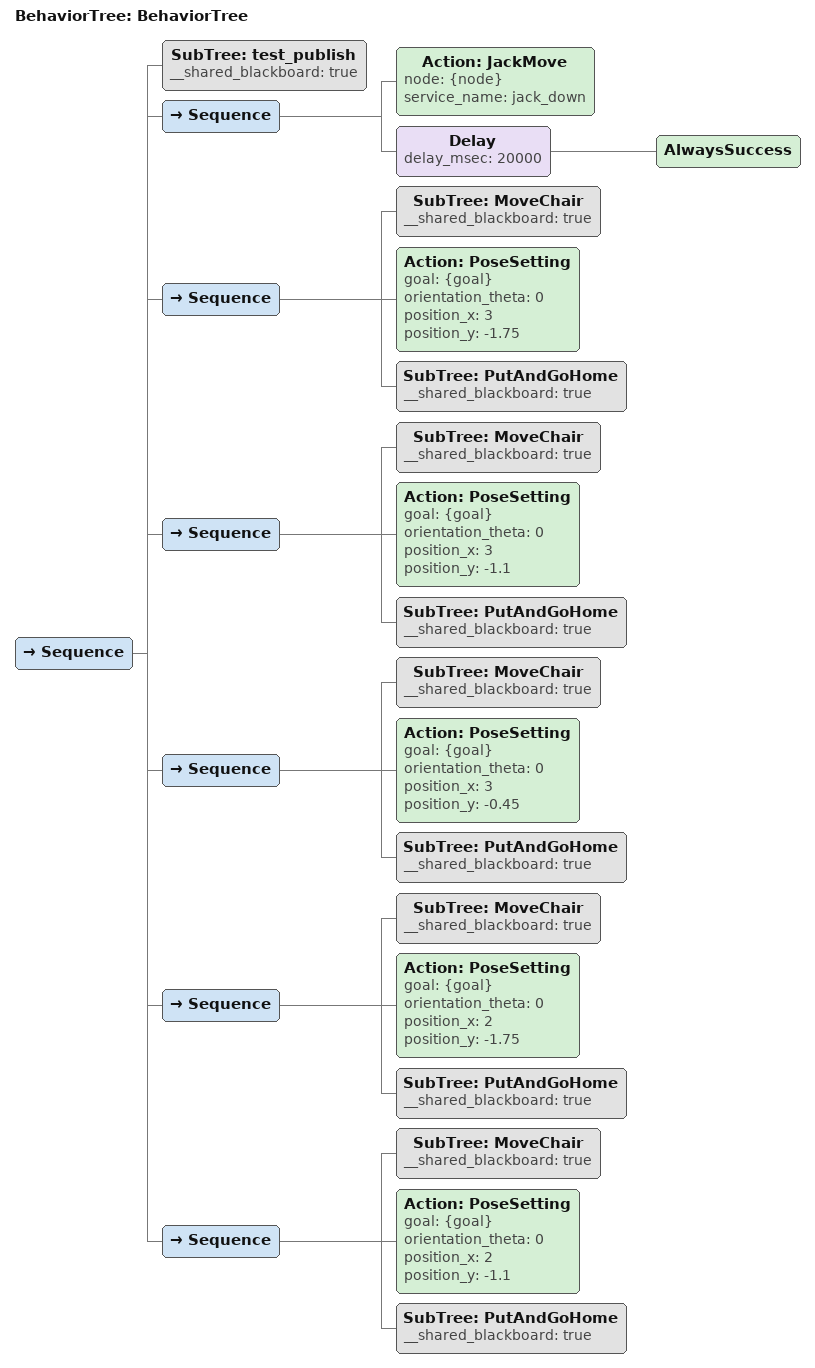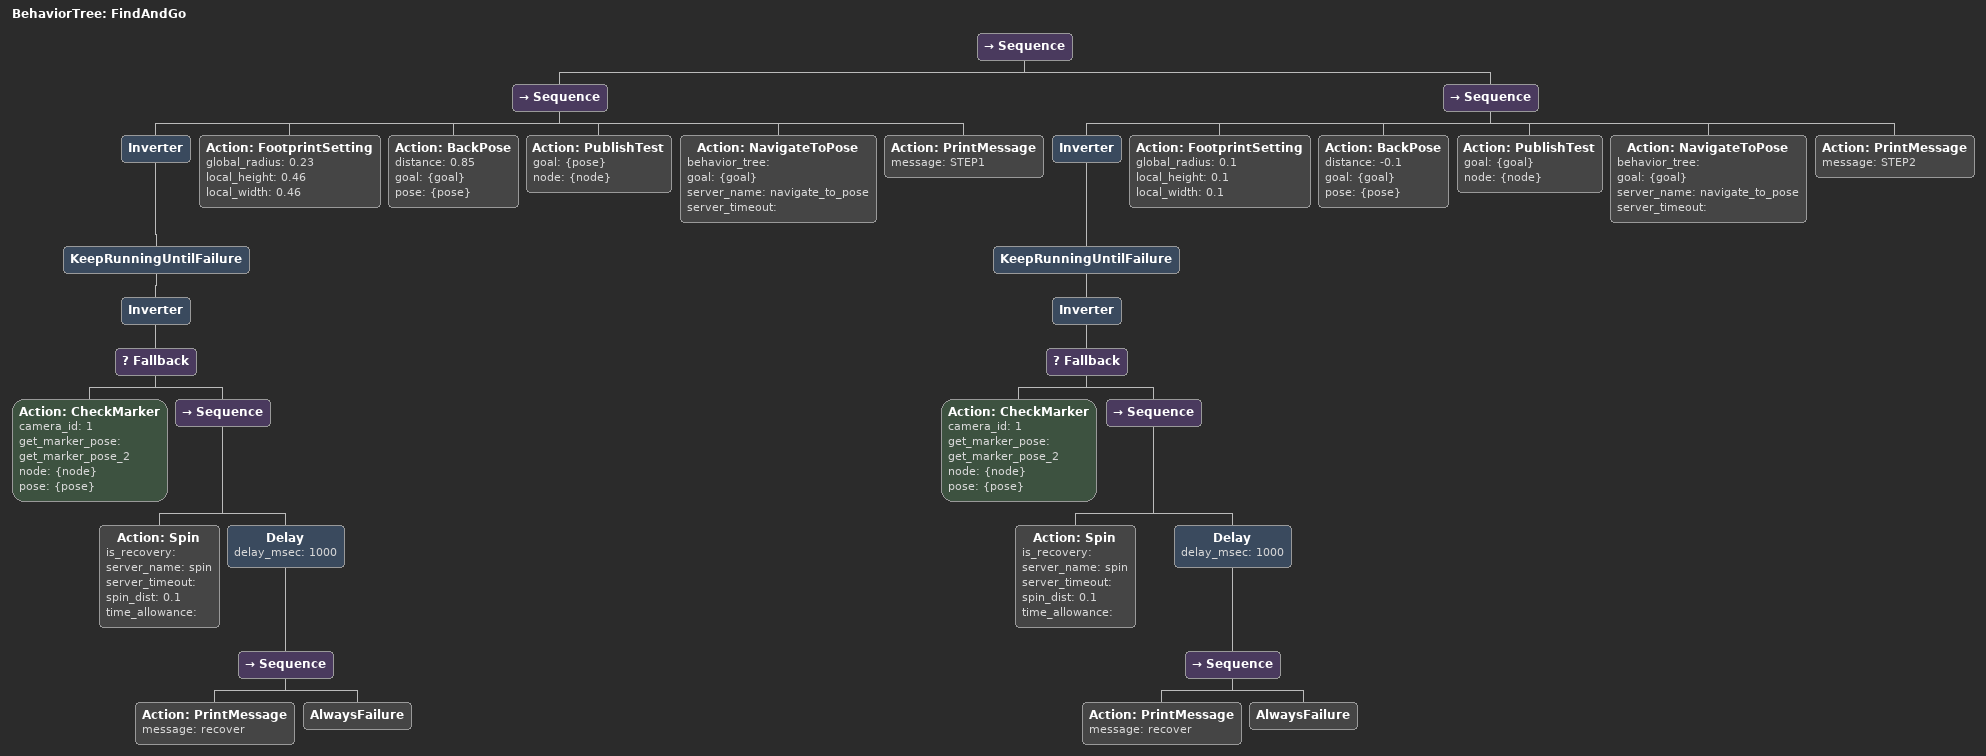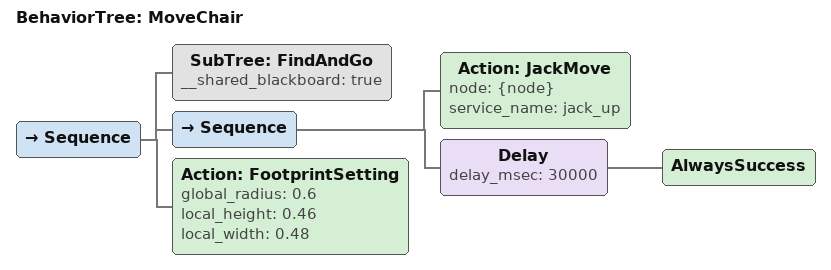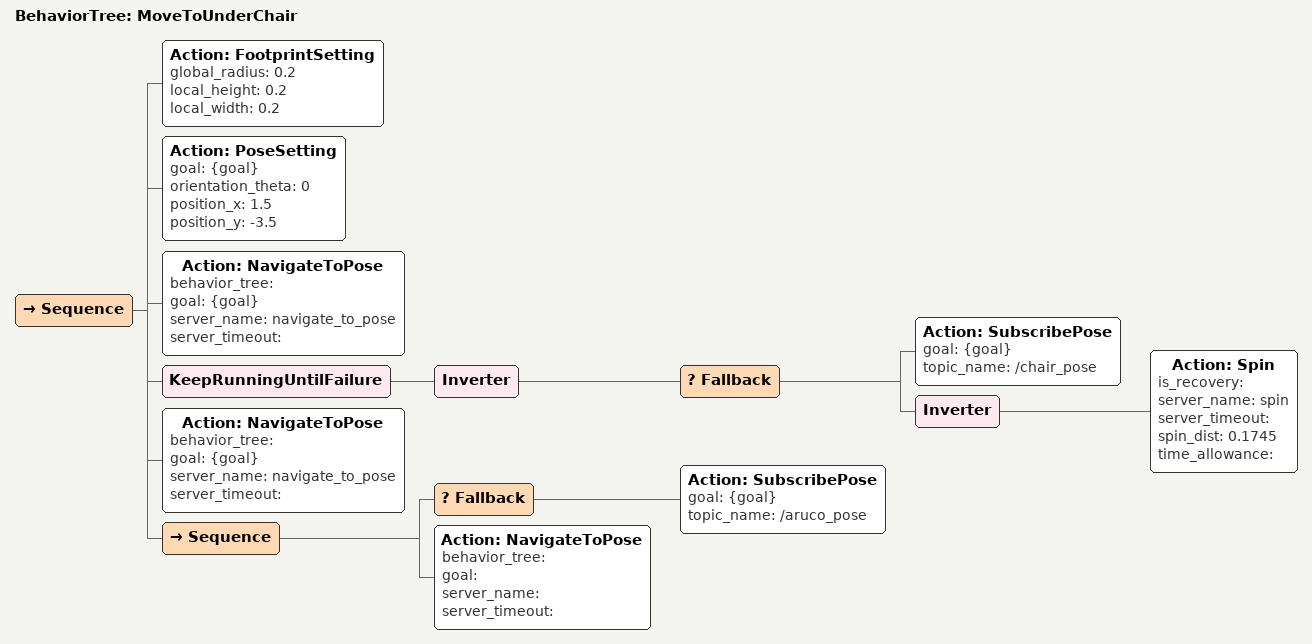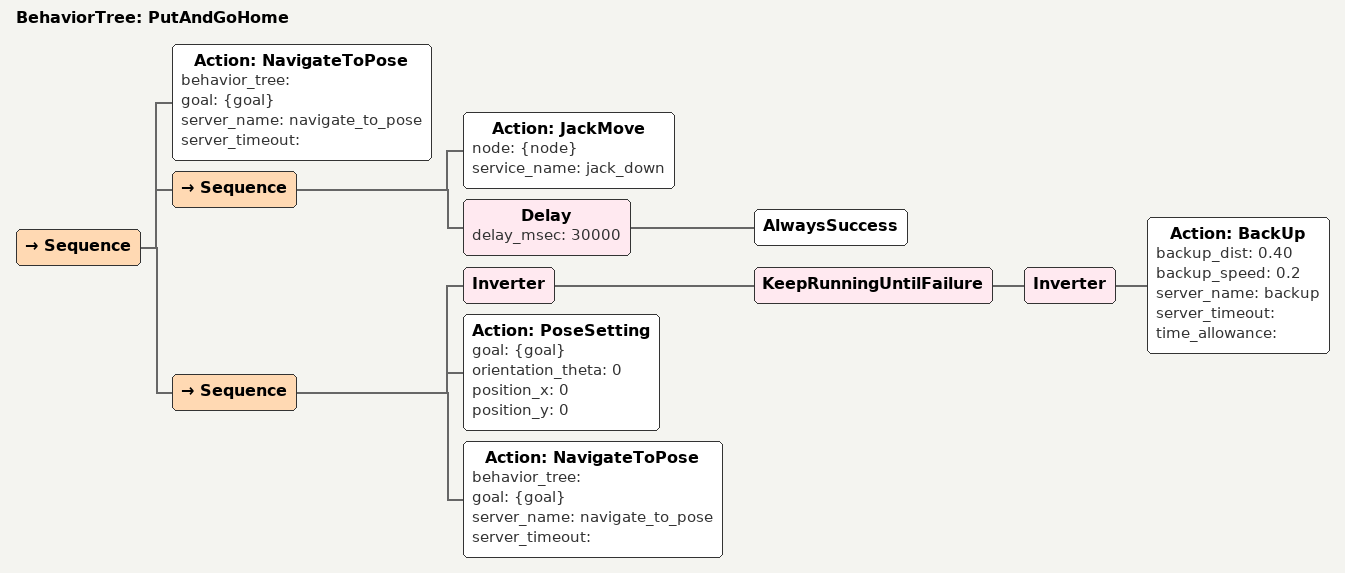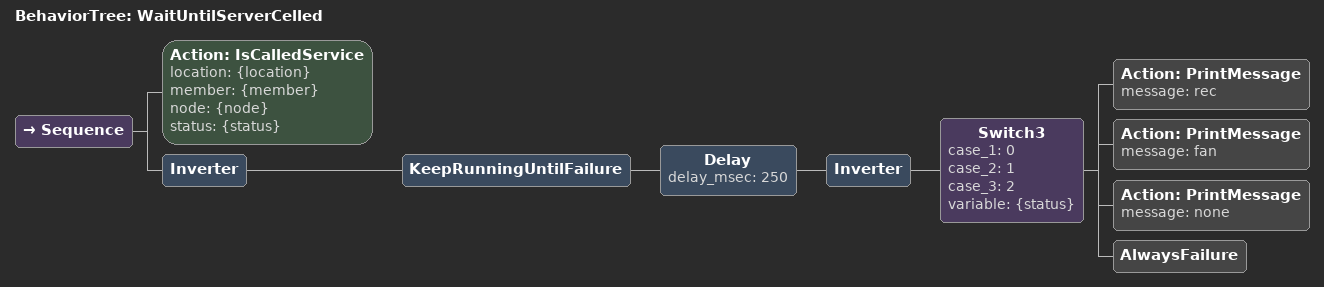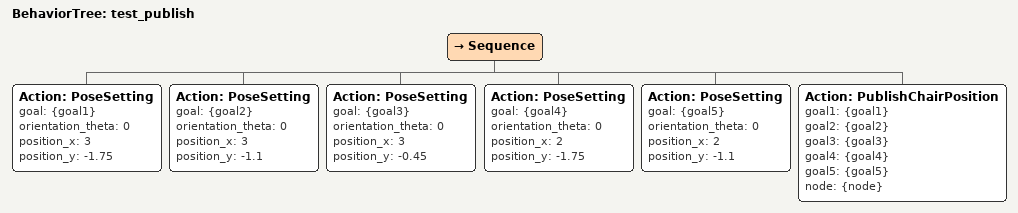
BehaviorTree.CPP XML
<?xml version="1.0"?>
<root main_tree_to_execute="BehaviorTree">
    <BehaviorTree ID="BehaviorTree">
        <Sequence>
            <SubTree ID="test_publish" __shared_blackboard="true"/>
            <Sequence>
                <Action ID="JackMove" node="{node}" service_name="jack_down"/>
                <Delay delay_msec="20000">
                    <AlwaysSuccess/>
                </Delay>
            </Sequence>
            <Sequence>
                <SubTree ID="MoveChair" __shared_blackboard="true"/>
                <Action ID="PoseSetting" goal="{goal}" orientation_theta="0" position_x="3" position_y="-1.75"/>
                <SubTree ID="PutAndGoHome" __shared_blackboard="true"/>
            </Sequence>
            <Sequence>
                <SubTree ID="MoveChair" __shared_blackboard="true"/>
                <Action ID="PoseSetting" goal="{goal}" orientation_theta="0" position_x="3" position_y="-1.1"/>
                <SubTree ID="PutAndGoHome" __shared_blackboard="true"/>
            </Sequence>
            <Sequence>
                <SubTree ID="MoveChair" __shared_blackboard="true"/>
                <Action ID="PoseSetting" goal="{goal}" orientation_theta="0" position_x="3" position_y="-0.45"/>
                <SubTree ID="PutAndGoHome" __shared_blackboard="true"/>
            </Sequence>
            <Sequence>
                <SubTree ID="MoveChair" __shared_blackboard="true"/>
                <Action ID="PoseSetting" goal="{goal}" orientation_theta="0" position_x="2" position_y="-1.75"/>
                <SubTree ID="PutAndGoHome" __shared_blackboard="true"/>
            </Sequence>
            <Sequence>
                <SubTree ID="MoveChair" __shared_blackboard="true"/>
                <Action ID="PoseSetting" goal="{goal}" orientation_theta="0" position_x="2" position_y="-1.1"/>
                <SubTree ID="PutAndGoHome" __shared_blackboard="true"/>
            </Sequence>
        </Sequence>
    </BehaviorTree>
    <BehaviorTree ID="FindAndGo">
        <Sequence>
            <Sequence>
                <Inverter>
                    <KeepRunningUntilFailure>
                        <Inverter>
                            <Fallback>
                                <Action ID="CheckMarker" camera_id="1" get_marker_pose="get_marker_pose_2" node="{node}" pose="{pose}"/>
                                <Sequence>
                                    <Action ID="Spin" is_recovery="" server_name="spin" server_timeout="" spin_dist="0.1" time_allowance=""/>
                                    <Delay delay_msec="1000">
                                        <Sequence>
                                            <Action ID="PrintMessage" message="recover"/>
                                            <AlwaysFailure/>
                                        </Sequence>
                                    </Delay>
                                </Sequence>
                            </Fallback>
                        </Inverter>
                    </KeepRunningUntilFailure>
                </Inverter>
                <Action ID="FootprintSetting" global_radius="0.23" local_height="0.46" local_width="0.46"/>
                <Action ID="BackPose" distance="0.85" goal="{goal}" pose="{pose}"/>
                <Action ID="PublishTest" goal="{pose}" node="{node}"/>
                <Action ID="NavigateToPose" behavior_tree="" goal="{goal}" server_name="navigate_to_pose" server_timeout=""/>
                <Action ID="PrintMessage" message="STEP1"/>
            </Sequence>
            <Sequence>
                <Inverter>
                    <KeepRunningUntilFailure>
                        <Inverter>
                            <Fallback>
                                <Action ID="CheckMarker" camera_id="1" get_marker_pose="get_marker_pose_2" node="{node}" pose="{pose}"/>
                                <Sequence>
                                    <Action ID="Spin" is_recovery="" server_name="spin" server_timeout="" spin_dist="0.1" time_allowance=""/>
                                    <Delay delay_msec="1000">
                                        <Sequence>
                                            <Action ID="PrintMessage" message="recover"/>
                                            <AlwaysFailure/>
                                        </Sequence>
                                    </Delay>
                                </Sequence>
                            </Fallback>
                        </Inverter>
                    </KeepRunningUntilFailure>
                </Inverter>
                <Action ID="FootprintSetting" global_radius="0.1" local_height="0.1" local_width="0.1"/>
                <Action ID="BackPose" distance="-0.1" goal="{goal}" pose="{pose}"/>
                <Action ID="PublishTest" goal="{goal}" node="{node}"/>
                <Action ID="NavigateToPose" behavior_tree="" goal="{goal}" server_name="navigate_to_pose" server_timeout=""/>
                <Action ID="PrintMessage" message="STEP2"/>
            </Sequence>
        </Sequence>
    </BehaviorTree>
    <BehaviorTree ID="MoveChair">
        <Sequence>
            <SubTree ID="FindAndGo" __shared_blackboard="true"/>
            <Sequence>
                <Action ID="JackMove" node="{node}" service_name="jack_up"/>
                <Delay delay_msec="30000">
                    <AlwaysSuccess/>
                </Delay>
            </Sequence>
            <Action ID="FootprintSetting" global_radius="0.6" local_height="0.46" local_width="0.48"/>
        </Sequence>
    </BehaviorTree>
    <BehaviorTree ID="MoveToUnderChair">
        <Sequence>
            <Action ID="FootprintSetting" global_radius="0.2" local_height="0.2" local_width="0.2"/>
            <Action ID="PoseSetting" goal="{goal}" orientation_theta="0" position_x="1.5" position_y="-3.5"/>
            <Action ID="NavigateToPose" behavior_tree="" goal="{goal}" server_name="navigate_to_pose" server_timeout=""/>
            <KeepRunningUntilFailure>
                <Inverter>
                    <Fallback>
                        <Action ID="SubscribePose" goal="{goal}" topic_name="/chair_pose"/>
                        <Inverter>
                            <Action ID="Spin" is_recovery="" server_name="spin" server_timeout="" spin_dist="0.1745 " time_allowance=""/>
                        </Inverter>
                    </Fallback>
                </Inverter>
            </KeepRunningUntilFailure>
            <Action ID="NavigateToPose" behavior_tree="" goal="{goal}" server_name="navigate_to_pose" server_timeout=""/>
            <Sequence>
                <Fallback>
                    <Action ID="SubscribePose" goal="{goal}" topic_name="/aruco_pose"/>
                </Fallback>
                <Action ID="NavigateToPose" behavior_tree="" goal="" server_name="" server_timeout=""/>
            </Sequence>
        </Sequence>
    </BehaviorTree>
    <BehaviorTree ID="PutAndGoHome">
        <Sequence>
            <Action ID="NavigateToPose" behavior_tree="" goal="{goal}" server_name="navigate_to_pose" server_timeout=""/>
            <Sequence>
                <Action ID="JackMove" node="{node}" service_name="jack_down"/>
                <Delay delay_msec="30000">
                    <AlwaysSuccess/>
                </Delay>
            </Sequence>
            <Sequence>
                <Inverter>
                    <KeepRunningUntilFailure>
                        <Inverter>
                            <Action ID="BackUp" backup_dist="0.40" backup_speed="0.2" server_name="backup" server_timeout="" time_allowance=""/>
                        </Inverter>
                    </KeepRunningUntilFailure>
                </Inverter>
                <Action ID="PoseSetting" goal="{goal}" orientation_theta="0" position_x="0" position_y="0"/>
                <Action ID="NavigateToPose" behavior_tree="" goal="{goal}" server_name="navigate_to_pose" server_timeout=""/>
            </Sequence>
        </Sequence>
    </BehaviorTree>
    <BehaviorTree ID="WaitUntilServerCelled">
        <Sequence>
            <Action ID="IsCalledService" location="{location}" member="{member}" node="{node}" status="{status}"/>
            <Inverter>
                <KeepRunningUntilFailure>
                    <Delay delay_msec="250">
                        <Inverter>
                            <Switch3 case_1="0" case_2="1" case_3="2" variable="{status}">
                                <Action ID="PrintMessage" message="rec"/>
                                <Action ID="PrintMessage" message="fan"/>
                                <Action ID="PrintMessage" message="none"/>
                                <AlwaysFailure/>
                            </Switch3>
                        </Inverter>
                    </Delay>
                </KeepRunningUntilFailure>
            </Inverter>
        </Sequence>
    </BehaviorTree>
    <BehaviorTree ID="test_publish">
        <Sequence>
            <Action ID="PoseSetting" goal="{goal1}" orientation_theta="0" position_x="3" position_y="-1.75"/>
            <Action ID="PoseSetting" goal="{goal2}" orientation_theta="0" position_x="3" position_y="-1.1"/>
            <Action ID="PoseSetting" goal="{goal3}" orientation_theta="0" position_x="3" position_y="-0.45"/>
            <Action ID="PoseSetting" goal="{goal4}" orientation_theta="0" position_x="2" position_y="-1.75"/>
            <Action ID="PoseSetting" goal="{goal5}" orientation_theta="0" position_x="2" position_y="-1.1"/>
            <Action ID="PublishChairPosition" goal1="{goal1}" goal2="{goal2}" goal3="{goal3}" goal4="{goal4}" goal5="{goal5}" node="{node}"/>
        </Sequence>
    </BehaviorTree>
</root>
